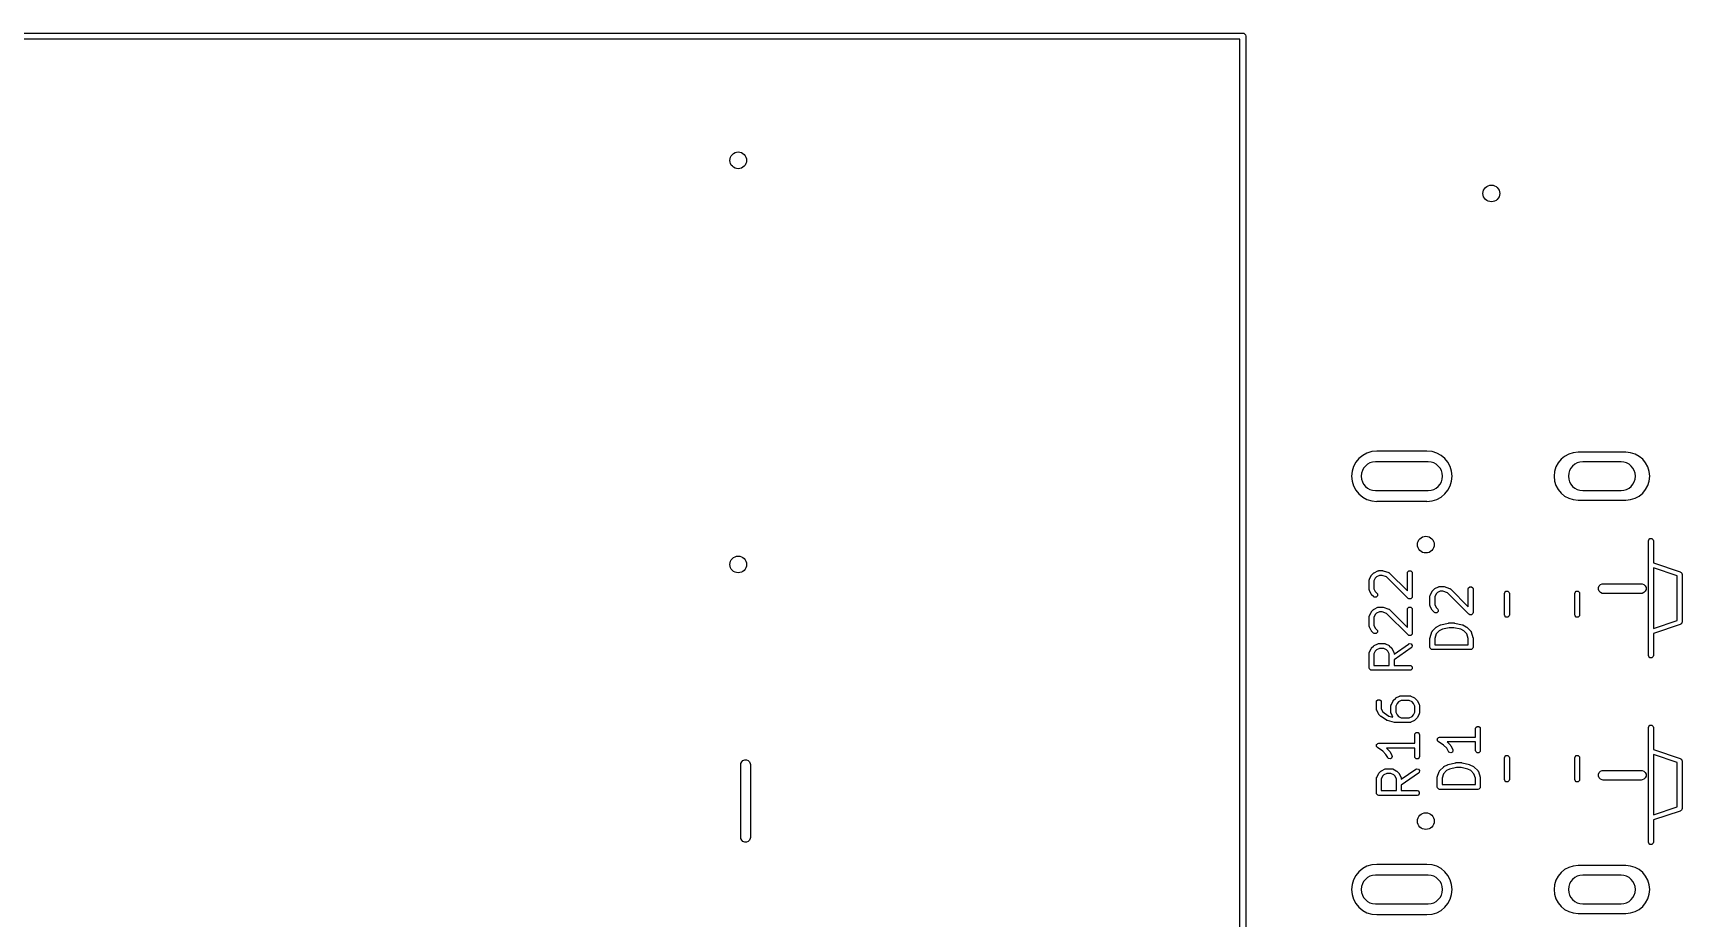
# Model space of a CAD drawing. Header units: inches. Extents: x 0 to 5.35, y 0.16 to 3.26.
# Drawn here: x 3.99 to 5.347, y 2.494 to 3.222 of the extents above; entities that cross this region are included whole.
import ezdxf

# ---------------------------------------------------------------- set-up
doc = ezdxf.new("R2010")
doc.units = ezdxf.units.IN
doc.header["$MEASUREMENT"] = 0
doc.layers.add('BLACK', color=250, linetype='CONTINUOUS')

msp = doc.modelspace()

# ---------------------------------------------------------------- linework, layer by layer
at = {"layer": 'BLACK', "linetype": 'CONTINUOUS'}
for p, q in [((2.6355, 3.222), (4.9855, 3.222)), ((4.983, 3.217), (2.638, 3.217)), ((4.983, 0.163), (4.983, 3.217)), ((4.9855, 3.222), (4.9864, 3.2218)), ((4.9864, 3.2218), (4.9878, 3.2205)), ((4.9878, 3.2205), (4.988, 3.2195)), ((4.988, 3.2195), (4.988, 0.1605)), ((5.137, 2.878), (5.0957, 2.878)), ((5.3006, 2.877), (5.2613, 2.877)), ((5.138, 2.8691), (5.0947, 2.8691)), ((5.2967, 2.8691), (5.2652, 2.8691)), ((5.0947, 2.8455), (5.138, 2.8455)), ((5.0957, 2.8367), (5.137, 2.8367)), ((5.2613, 2.8376), (5.3006, 2.8376)), ((5.2652, 2.8455), (5.2967, 2.8455)), ((5.3193, 2.8042), (5.3195, 2.8049)), ((5.3193, 2.7097), (5.3193, 2.8042)), ((5.3195, 2.8049), (5.3205, 2.806)), ((5.3205, 2.806), (5.3221, 2.806)), ((5.3221, 2.806), (5.3231, 2.8049)), ((5.3231, 2.8049), (5.3233, 2.8042)), ((5.3233, 2.8042), (5.3233, 2.7859)), ((5.3233, 2.7859), (5.3455, 2.7785)), ((5.0894, 2.7717), (5.0895, 2.772)), ((5.0894, 2.7716), (5.0895, 2.7717)), ((5.0895, 2.7717), (5.0894, 2.7717)), ((5.0894, 2.7641), (5.0894, 2.7716)), ((5.0895, 2.772), (5.0896, 2.7724)), ((5.0896, 2.7724), (5.0897, 2.7725)), ((5.0896, 2.7724), (5.0896, 2.7724)), ((5.0897, 2.7725), (5.0912, 2.7755)), ((5.0912, 2.7755), (5.0913, 2.7757)), ((5.0913, 2.7757), (5.0915, 2.776)), ((5.0915, 2.776), (5.093, 2.7775)), ((5.093, 2.7775), (5.0933, 2.7777)), ((5.0933, 2.7777), (5.0935, 2.7779)), ((5.0945, 2.7734), (5.0934, 2.7711)), ((5.0934, 2.7711), (5.0934, 2.7646)), ((5.0935, 2.7779), (5.0965, 2.7794)), ((5.0956, 2.7745), (5.0945, 2.7734)), ((5.0979, 2.7756), (5.0956, 2.7745)), ((5.0965, 2.7794), (5.0966, 2.7794)), ((5.0966, 2.7794), (5.0967, 2.7794)), ((5.0967, 2.7794), (5.097, 2.7795)), ((5.097, 2.7795), (5.0973, 2.7796)), ((5.0973, 2.7796), (5.0973, 2.7796)), ((5.0973, 2.7796), (5.0974, 2.7796)), ((5.0974, 2.7796), (5.1004, 2.7796)), ((5.1001, 2.7756), (5.0979, 2.7756)), ((5.1038, 2.7744), (5.1001, 2.7756)), ((5.1004, 2.7796), (5.1007, 2.7795)), ((5.1007, 2.7795), (5.101, 2.7795)), ((5.101, 2.7795), (5.1055, 2.778)), ((5.1215, 2.7567), (5.1038, 2.7744)), ((5.1055, 2.778), (5.1056, 2.7779)), ((5.1056, 2.7779), (5.1057, 2.7779)), ((5.1057, 2.7779), (5.1059, 2.7777)), ((5.1059, 2.7777), (5.1062, 2.7776)), ((5.1062, 2.7776), (5.1062, 2.7776)), ((5.1062, 2.7776), (5.1063, 2.7775)), ((5.1063, 2.7775), (5.1209, 2.7629)), ((5.1209, 2.7776), (5.1211, 2.7784)), ((5.1209, 2.7629), (5.1209, 2.7776)), ((5.1211, 2.7784), (5.1222, 2.7794)), ((5.1222, 2.7794), (5.1237, 2.7794)), ((5.1237, 2.7794), (5.1247, 2.7784)), ((5.1247, 2.7784), (5.1249, 2.7776)), ((5.1249, 2.7776), (5.1249, 2.7581)), ((5.2797, 2.7681), (5.2812, 2.7687)), ((5.2812, 2.7687), (5.2819, 2.7687)), ((5.2819, 2.7687), (5.3134, 2.7687)), ((5.3134, 2.7687), (5.3142, 2.7687)), ((5.3142, 2.7687), (5.3156, 2.7681)), ((5.343, 2.7752), (5.3233, 2.7818)), ((5.3233, 2.7818), (5.3233, 2.7321)), ((5.343, 2.7387), (5.343, 2.7752)), ((5.3455, 2.7785), (5.3456, 2.7784)), ((5.3456, 2.7784), (5.3457, 2.7784)), ((5.3457, 2.7784), (5.3457, 2.7784)), ((5.3457, 2.7784), (5.3462, 2.7781)), ((5.3462, 2.7781), (5.3464, 2.7777)), ((5.3464, 2.7777), (5.3467, 2.7774)), ((5.3467, 2.7774), (5.3468, 2.7768)), ((5.3468, 2.7768), (5.3469, 2.7768)), ((5.3469, 2.7768), (5.3469, 2.7767)), ((5.3469, 2.7767), (5.3469, 2.7766)), ((5.3469, 2.7766), (5.3469, 2.7372)), ((5.0895, 2.764), (5.0894, 2.7641)), ((5.0895, 2.7637), (5.0894, 2.764)), ((5.0894, 2.764), (5.0895, 2.764)), ((5.0896, 2.7634), (5.0895, 2.7637)), ((5.0896, 2.7633), (5.0896, 2.7634)), ((5.0897, 2.7632), (5.0896, 2.7633)), ((5.0912, 2.7602), (5.0897, 2.7632)), ((5.0913, 2.76), (5.0912, 2.7602)), ((5.0915, 2.7597), (5.0913, 2.76)), ((5.093, 2.7582), (5.0915, 2.7597)), ((5.0937, 2.7578), (5.093, 2.7582)), ((5.0934, 2.7646), (5.0945, 2.7623)), ((5.0952, 2.7578), (5.0937, 2.7578)), ((5.0945, 2.7623), (5.0958, 2.761)), ((5.0962, 2.7589), (5.0952, 2.7578)), ((5.0958, 2.761), (5.0962, 2.7604)), ((5.0962, 2.7604), (5.0962, 2.7589)), ((5.1222, 2.7563), (5.1215, 2.7567)), ((5.1237, 2.7563), (5.1222, 2.7563)), ((5.1247, 2.7574), (5.1237, 2.7563)), ((5.1249, 2.7581), (5.1247, 2.7574)), ((5.1395, 2.7587), (5.1396, 2.759)), ((5.1395, 2.7586), (5.1395, 2.7587)), ((5.1395, 2.7587), (5.1395, 2.7587)), ((5.1395, 2.7511), (5.1395, 2.7586)), ((5.1396, 2.759), (5.1397, 2.7594)), ((5.1397, 2.7595), (5.1412, 2.7625)), ((5.1397, 2.7594), (5.1397, 2.7595)), ((5.1397, 2.7594), (5.1397, 2.7594)), ((5.1412, 2.7625), (5.1414, 2.7627)), ((5.1414, 2.7627), (5.1416, 2.763)), ((5.1416, 2.763), (5.1431, 2.7645)), ((5.1431, 2.7645), (5.1433, 2.7647)), ((5.1433, 2.7647), (5.1436, 2.7649)), ((5.1446, 2.7604), (5.1434, 2.7581)), ((5.1434, 2.7581), (5.1434, 2.7516)), ((5.1436, 2.7649), (5.1466, 2.7664)), ((5.1456, 2.7615), (5.1446, 2.7604)), ((5.1479, 2.7626), (5.1456, 2.7615)), ((5.1466, 2.7664), (5.1467, 2.7664)), ((5.1467, 2.7664), (5.147, 2.7665)), ((5.1467, 2.7664), (5.1467, 2.7664)), ((5.147, 2.7665), (5.1473, 2.7666)), ((5.1473, 2.7666), (5.1474, 2.7666)), ((5.1474, 2.7666), (5.1475, 2.7666)), ((5.1475, 2.7666), (5.1505, 2.7666)), ((5.1502, 2.7626), (5.1479, 2.7626)), ((5.1539, 2.7614), (5.1502, 2.7626)), ((5.1505, 2.7666), (5.1508, 2.7665)), ((5.1508, 2.7665), (5.1511, 2.7665)), ((5.1511, 2.7665), (5.1556, 2.765)), ((5.1716, 2.7437), (5.1539, 2.7614)), ((5.1556, 2.765), (5.1557, 2.7649)), ((5.1557, 2.7649), (5.1557, 2.7649)), ((5.1557, 2.7649), (5.156, 2.7647)), ((5.156, 2.7647), (5.1563, 2.7646)), ((5.1563, 2.7646), (5.1563, 2.7646)), ((5.1563, 2.7646), (5.1564, 2.7645)), ((5.1564, 2.7645), (5.171, 2.7499)), ((5.171, 2.7646), (5.1712, 2.7654)), ((5.171, 2.7499), (5.171, 2.7646)), ((5.1712, 2.7654), (5.1722, 2.7664)), ((5.1722, 2.7664), (5.1737, 2.7664)), ((5.1737, 2.7664), (5.1748, 2.7654)), ((5.1748, 2.7654), (5.1749, 2.7646)), ((5.1749, 2.7646), (5.1749, 2.7451)), ((5.2008, 2.7609), (5.201, 2.7617)), ((5.2008, 2.7431), (5.2008, 2.7609)), ((5.201, 2.7617), (5.202, 2.7628)), ((5.202, 2.7628), (5.2035, 2.7628)), ((5.2035, 2.7628), (5.2046, 2.7617)), ((5.2046, 2.7617), (5.2048, 2.7609)), ((5.2048, 2.7609), (5.2048, 2.7431)), ((5.2587, 2.7609), (5.2589, 2.7617)), ((5.2587, 2.7431), (5.2587, 2.7609)), ((5.2589, 2.7617), (5.2599, 2.7628)), ((5.2599, 2.7628), (5.2614, 2.7628)), ((5.2614, 2.7628), (5.2625, 2.7617)), ((5.2625, 2.7617), (5.2626, 2.7609)), ((5.2626, 2.7609), (5.2626, 2.7431)), ((5.2781, 2.7656), (5.2787, 2.767)), ((5.2781, 2.764), (5.2781, 2.7656)), ((5.2787, 2.7626), (5.2781, 2.764)), ((5.2787, 2.767), (5.2797, 2.7681)), ((5.2797, 2.7615), (5.2787, 2.7626)), ((5.2812, 2.7609), (5.2797, 2.7615)), ((5.2819, 2.7609), (5.2812, 2.7609)), ((5.3134, 2.7609), (5.2819, 2.7609)), ((5.3142, 2.7609), (5.3134, 2.7609)), ((5.3156, 2.7615), (5.3142, 2.7609)), ((5.3156, 2.7681), (5.3167, 2.767)), ((5.3167, 2.7626), (5.3156, 2.7615)), ((5.3167, 2.767), (5.3173, 2.7656)), ((5.3173, 2.764), (5.3167, 2.7626)), ((5.3173, 2.7656), (5.3173, 2.764)), ((5.0894, 2.7417), (5.0895, 2.7421)), ((5.0894, 2.7416), (5.0895, 2.7417)), ((5.0895, 2.7417), (5.0894, 2.7417)), ((5.0894, 2.7341), (5.0894, 2.7416)), ((5.0895, 2.7421), (5.0896, 2.7424)), ((5.0896, 2.7424), (5.0897, 2.7425)), ((5.0896, 2.7424), (5.0896, 2.7424)), ((5.0897, 2.7425), (5.0912, 2.7455)), ((5.0912, 2.7455), (5.0913, 2.7457)), ((5.0913, 2.7457), (5.0915, 2.746)), ((5.0915, 2.746), (5.093, 2.7475)), ((5.093, 2.7475), (5.0933, 2.7477)), ((5.0933, 2.7477), (5.0935, 2.7479)), ((5.0945, 2.7434), (5.0934, 2.7411)), ((5.0934, 2.7411), (5.0934, 2.7346)), ((5.0935, 2.7479), (5.0965, 2.7494)), ((5.0956, 2.7445), (5.0945, 2.7434)), ((5.0979, 2.7456), (5.0956, 2.7445)), ((5.0965, 2.7494), (5.0966, 2.7494)), ((5.0966, 2.7494), (5.0967, 2.7494)), ((5.0967, 2.7494), (5.097, 2.7495)), ((5.097, 2.7495), (5.0973, 2.7496)), ((5.0973, 2.7496), (5.0973, 2.7496)), ((5.0973, 2.7496), (5.0974, 2.7496)), ((5.0974, 2.7496), (5.1004, 2.7496)), ((5.1001, 2.7456), (5.0979, 2.7456)), ((5.1038, 2.7444), (5.1001, 2.7456)), ((5.1004, 2.7496), (5.1007, 2.7495)), ((5.1007, 2.7495), (5.101, 2.7495)), ((5.101, 2.7495), (5.1055, 2.748)), ((5.1215, 2.7267), (5.1038, 2.7444)), ((5.1055, 2.748), (5.1056, 2.7479)), ((5.1056, 2.7479), (5.1057, 2.7479)), ((5.1057, 2.7479), (5.1059, 2.7478)), ((5.1059, 2.7478), (5.1062, 2.7476)), ((5.1062, 2.7476), (5.1062, 2.7476)), ((5.1062, 2.7476), (5.1063, 2.7475)), ((5.1063, 2.7475), (5.1209, 2.7329)), ((5.1209, 2.7476), (5.1211, 2.7484)), ((5.1209, 2.7329), (5.1209, 2.7476)), ((5.1211, 2.7484), (5.1222, 2.7494)), ((5.1222, 2.7494), (5.1237, 2.7494)), ((5.1237, 2.7494), (5.1247, 2.7484)), ((5.1247, 2.7484), (5.1249, 2.7476)), ((5.1249, 2.7476), (5.1249, 2.7281)), ((5.1395, 2.751), (5.1395, 2.7511)), ((5.1396, 2.7507), (5.1395, 2.751)), ((5.1395, 2.751), (5.1395, 2.751)), ((5.1397, 2.7504), (5.1396, 2.7507)), ((5.1397, 2.7503), (5.1397, 2.7504)), ((5.1397, 2.7502), (5.1397, 2.7503)), ((5.1412, 2.7472), (5.1397, 2.7502)), ((5.1414, 2.747), (5.1412, 2.7472)), ((5.1416, 2.7467), (5.1414, 2.747)), ((5.1431, 2.7452), (5.1416, 2.7467)), ((5.1437, 2.7448), (5.1431, 2.7452)), ((5.1434, 2.7516), (5.1446, 2.7493)), ((5.1452, 2.7448), (5.1437, 2.7448)), ((5.1446, 2.7493), (5.1459, 2.748)), ((5.1463, 2.7459), (5.1452, 2.7448)), ((5.1459, 2.748), (5.1463, 2.7474)), ((5.1463, 2.7474), (5.1463, 2.7459)), ((5.1722, 2.7433), (5.1716, 2.7437)), ((5.1737, 2.7433), (5.1722, 2.7433)), ((5.1748, 2.7444), (5.1737, 2.7433)), ((5.1749, 2.7451), (5.1748, 2.7444)), ((5.201, 2.7423), (5.2008, 2.7431)), ((5.202, 2.7412), (5.201, 2.7423)), ((5.2035, 2.7412), (5.202, 2.7412)), ((5.2046, 2.7423), (5.2035, 2.7412)), ((5.2048, 2.7431), (5.2046, 2.7423)), ((5.2589, 2.7423), (5.2587, 2.7431)), ((5.2599, 2.7412), (5.2589, 2.7423)), ((5.2614, 2.7412), (5.2599, 2.7412)), ((5.2625, 2.7423), (5.2614, 2.7412)), ((5.2626, 2.7431), (5.2625, 2.7423)), ((5.0895, 2.734), (5.0894, 2.7341)), ((5.0895, 2.7337), (5.0894, 2.734)), ((5.0894, 2.734), (5.0895, 2.734)), ((5.0896, 2.7334), (5.0895, 2.7337)), ((5.0896, 2.7333), (5.0896, 2.7334)), ((5.0897, 2.7332), (5.0896, 2.7333)), ((5.0912, 2.7302), (5.0897, 2.7332)), ((5.0913, 2.73), (5.0912, 2.7302)), ((5.0915, 2.7297), (5.0913, 2.73)), ((5.093, 2.7282), (5.0915, 2.7297)), ((5.0937, 2.7278), (5.093, 2.7282)), ((5.0934, 2.7346), (5.0945, 2.7323)), ((5.0952, 2.7278), (5.0937, 2.7278)), ((5.0945, 2.7323), (5.0958, 2.731)), ((5.0962, 2.7289), (5.0952, 2.7278)), ((5.0958, 2.731), (5.0962, 2.7304)), ((5.0962, 2.7304), (5.0962, 2.7289)), ((5.1249, 2.7281), (5.1247, 2.7274)), ((5.1396, 2.7247), (5.1411, 2.7292)), ((5.1411, 2.7292), (5.1412, 2.7293)), ((5.1412, 2.7294), (5.1413, 2.7296)), ((5.1412, 2.7293), (5.1412, 2.7294)), ((5.1413, 2.7296), (5.1415, 2.7299)), ((5.1415, 2.7299), (5.1416, 2.73)), ((5.1415, 2.7299), (5.1415, 2.7299)), ((5.1416, 2.73), (5.1446, 2.733)), ((5.1447, 2.7275), (5.1434, 2.7238)), ((5.1446, 2.733), (5.1448, 2.7332)), ((5.1471, 2.73), (5.1447, 2.7275)), ((5.1448, 2.7332), (5.1451, 2.7334)), ((5.1451, 2.7334), (5.1481, 2.7349)), ((5.1497, 2.7313), (5.1471, 2.73)), ((5.1481, 2.7349), (5.1483, 2.7349)), ((5.1483, 2.7349), (5.1485, 2.735)), ((5.1485, 2.735), (5.1545, 2.7365)), ((5.1552, 2.7326), (5.1497, 2.7313)), ((5.1545, 2.7365), (5.1547, 2.7365)), ((5.1547, 2.7365), (5.155, 2.7366)), ((5.155, 2.7366), (5.1595, 2.7366)), ((5.1592, 2.7326), (5.1552, 2.7326)), ((5.1648, 2.7313), (5.1592, 2.7326)), ((5.1595, 2.7366), (5.1597, 2.7365)), ((5.1597, 2.7365), (5.16, 2.7365)), ((5.16, 2.7365), (5.166, 2.735)), ((5.1673, 2.73), (5.1648, 2.7313)), ((5.166, 2.735), (5.1661, 2.7349)), ((5.1661, 2.7349), (5.1664, 2.7349)), ((5.1664, 2.7349), (5.1694, 2.7334)), ((5.1698, 2.7275), (5.1673, 2.73)), ((5.1694, 2.7334), (5.1696, 2.7332)), ((5.1696, 2.7332), (5.1699, 2.733)), ((5.171, 2.7238), (5.1698, 2.7275)), ((5.1699, 2.733), (5.1729, 2.73)), ((5.1729, 2.73), (5.1729, 2.7299)), ((5.1729, 2.7299), (5.173, 2.7299)), ((5.173, 2.7299), (5.1731, 2.7296)), ((5.1731, 2.7296), (5.1733, 2.7294)), ((5.1733, 2.7294), (5.1733, 2.7293)), ((5.1733, 2.7293), (5.1733, 2.7292)), ((5.1733, 2.7292), (5.1748, 2.7247)), ((5.3233, 2.7321), (5.343, 2.7387)), ((5.3455, 2.7354), (5.3233, 2.728)), ((5.3233, 2.728), (5.3233, 2.7097)), ((5.3456, 2.7354), (5.3455, 2.7354)), ((5.3457, 2.7354), (5.3456, 2.7354)), ((5.3462, 2.7358), (5.3457, 2.7355)), ((5.3457, 2.7355), (5.3457, 2.7354)), ((5.3464, 2.7362), (5.3462, 2.7358)), ((5.3467, 2.7365), (5.3464, 2.7362)), ((5.3468, 2.737), (5.3467, 2.7365)), ((5.3469, 2.7371), (5.3468, 2.737)), ((5.3469, 2.7372), (5.3469, 2.7371)), ((5.3469, 2.7371), (5.3469, 2.7371)), ((5.0897, 2.7125), (5.0912, 2.7155)), ((5.0912, 2.7155), (5.0913, 2.7157)), ((5.0913, 2.7157), (5.0915, 2.716)), ((5.0915, 2.716), (5.093, 2.7175)), ((5.093, 2.7175), (5.0933, 2.7177)), ((5.0933, 2.7177), (5.0935, 2.7179)), ((5.0935, 2.7179), (5.0965, 2.7194)), ((5.0956, 2.7145), (5.0945, 2.7134)), ((5.0979, 2.7156), (5.0956, 2.7145)), ((5.0965, 2.7194), (5.0966, 2.7194)), ((5.0966, 2.7194), (5.0967, 2.7194)), ((5.0967, 2.7194), (5.097, 2.7195)), ((5.097, 2.7195), (5.0973, 2.7196)), ((5.0973, 2.7196), (5.0973, 2.7196)), ((5.0973, 2.7196), (5.0974, 2.7196)), ((5.0974, 2.7196), (5.1019, 2.7196)), ((5.1014, 2.7156), (5.0979, 2.7156)), ((5.1037, 2.7145), (5.1014, 2.7156)), ((5.1019, 2.7196), (5.102, 2.7196)), ((5.102, 2.7196), (5.1021, 2.7196)), ((5.1021, 2.7196), (5.1024, 2.7195)), ((5.1024, 2.7195), (5.1027, 2.7194)), ((5.1027, 2.7194), (5.1027, 2.7194)), ((5.1027, 2.7194), (5.1028, 2.7194)), ((5.1028, 2.7194), (5.1058, 2.7179)), ((5.1048, 2.7134), (5.1037, 2.7145)), ((5.1058, 2.7179), (5.106, 2.7177)), ((5.106, 2.7177), (5.1063, 2.7175)), ((5.1063, 2.7175), (5.1078, 2.716)), ((5.1078, 2.716), (5.108, 2.7157)), ((5.108, 2.7157), (5.1082, 2.7155)), ((5.1082, 2.7155), (5.1097, 2.7125)), ((5.1099, 2.7109), (5.1218, 2.7192)), ((5.124, 2.716), (5.1099, 2.7061)), ((5.1222, 2.7263), (5.1215, 2.7267)), ((5.1218, 2.7192), (5.1225, 2.7195)), ((5.1237, 2.7263), (5.1222, 2.7263)), ((5.1225, 2.7195), (5.124, 2.7193)), ((5.1247, 2.7274), (5.1237, 2.7263)), ((5.124, 2.7193), (5.1248, 2.718)), ((5.1246, 2.7166), (5.124, 2.716)), ((5.1248, 2.718), (5.1246, 2.7166)), ((5.1395, 2.7241), (5.1396, 2.7244)), ((5.1395, 2.7166), (5.1395, 2.7241)), ((5.1397, 2.7159), (5.1395, 2.7166)), ((5.1396, 2.7244), (5.1396, 2.7247)), ((5.1407, 2.7148), (5.1397, 2.7159)), ((5.1415, 2.7146), (5.1407, 2.7148)), ((5.173, 2.7146), (5.1415, 2.7146)), ((5.1434, 2.7238), (5.1434, 2.7186)), ((5.1434, 2.7186), (5.171, 2.7186)), ((5.171, 2.7186), (5.171, 2.7238)), ((5.1737, 2.7148), (5.173, 2.7146)), ((5.1748, 2.7159), (5.1737, 2.7148)), ((5.1748, 2.7247), (5.1749, 2.7244)), ((5.1749, 2.7166), (5.1748, 2.7159)), ((5.1749, 2.7244), (5.1749, 2.7241)), ((5.1749, 2.7241), (5.1749, 2.7166)), ((5.0894, 2.7118), (5.0895, 2.7121)), ((5.0895, 2.7117), (5.0894, 2.7118)), ((5.0894, 2.7116), (5.0895, 2.7117)), ((5.0894, 2.6996), (5.0894, 2.7116)), ((5.0895, 2.7121), (5.0896, 2.7124)), ((5.0896, 2.7124), (5.0897, 2.7125)), ((5.0896, 2.7124), (5.0896, 2.7124)), ((5.0945, 2.7134), (5.0934, 2.7111)), ((5.0934, 2.7111), (5.0934, 2.7016)), ((5.0934, 2.7016), (5.1059, 2.7016)), ((5.1059, 2.7111), (5.1048, 2.7134)), ((5.1059, 2.7016), (5.1059, 2.7111)), ((5.1097, 2.7125), (5.1097, 2.7124)), ((5.1097, 2.7124), (5.1097, 2.7124)), ((5.1097, 2.7124), (5.1098, 2.7121)), ((5.1098, 2.7121), (5.1099, 2.7118)), ((5.1099, 2.7118), (5.1099, 2.7117)), ((5.1099, 2.7117), (5.1099, 2.7116)), ((5.1099, 2.7116), (5.1099, 2.7109)), ((5.1099, 2.7061), (5.1099, 2.7016)), ((5.1099, 2.7016), (5.1229, 2.7016)), ((5.1229, 2.7016), (5.1237, 2.7014)), ((5.1237, 2.7014), (5.1247, 2.7004)), ((5.1247, 2.7004), (5.1247, 2.6989)), ((5.3195, 2.7089), (5.3193, 2.7097)), ((5.3205, 2.7079), (5.3195, 2.7089)), ((5.3221, 2.7079), (5.3205, 2.7079)), ((5.3231, 2.7089), (5.3221, 2.7079)), ((5.3233, 2.7097), (5.3231, 2.7089)), ((5.0896, 2.6989), (5.0894, 2.6996)), ((5.0907, 2.6978), (5.0896, 2.6989)), ((5.0914, 2.6976), (5.0907, 2.6978)), ((5.1229, 2.6976), (5.0914, 2.6976)), ((5.1237, 2.6978), (5.1229, 2.6976)), ((5.1247, 2.6989), (5.1237, 2.6978)), ((5.0956, 2.6724), (5.0967, 2.6734)), ((5.0967, 2.6734), (5.0982, 2.6734)), ((5.0982, 2.6734), (5.0992, 2.6724)), ((5.1095, 2.673), (5.111, 2.6745)), ((5.111, 2.6745), (5.1113, 2.6747)), ((5.1113, 2.6747), (5.1115, 2.6749)), ((5.1115, 2.6749), (5.1145, 2.6764)), ((5.1145, 2.6764), (5.1146, 2.6764)), ((5.1146, 2.6764), (5.1147, 2.6764)), ((5.1147, 2.6764), (5.115, 2.6765)), ((5.115, 2.6765), (5.1153, 2.6766)), ((5.1153, 2.6766), (5.1153, 2.6766)), ((5.1153, 2.6766), (5.1154, 2.6766)), ((5.1154, 2.6766), (5.1229, 2.6766)), ((5.1229, 2.6766), (5.123, 2.6766)), ((5.123, 2.6766), (5.123, 2.6766)), ((5.123, 2.6766), (5.1234, 2.6765)), ((5.1234, 2.6765), (5.1237, 2.6764)), ((5.1237, 2.6764), (5.1237, 2.6764)), ((5.1237, 2.6764), (5.1238, 2.6764)), ((5.1238, 2.6764), (5.1268, 2.6749)), ((5.1268, 2.6749), (5.127, 2.6747)), ((5.127, 2.6747), (5.1273, 2.6745)), ((5.1273, 2.6745), (5.1288, 2.673)), ((5.0954, 2.6716), (5.0956, 2.6724)), ((5.0954, 2.6656), (5.0954, 2.6716)), ((5.0955, 2.6655), (5.0954, 2.6656)), ((5.0955, 2.6652), (5.0954, 2.6655)), ((5.0954, 2.6655), (5.0955, 2.6655)), ((5.0956, 2.6649), (5.0955, 2.6652)), ((5.0956, 2.6648), (5.0956, 2.6649)), ((5.0957, 2.6647), (5.0956, 2.6648)), ((5.0972, 2.6617), (5.0957, 2.6647)), ((5.0973, 2.6615), (5.0972, 2.6617)), ((5.0975, 2.6612), (5.0973, 2.6615)), ((5.099, 2.6597), (5.0975, 2.6612)), ((5.0992, 2.6596), (5.099, 2.6597)), ((5.0992, 2.6724), (5.0994, 2.6716)), ((5.0994, 2.6716), (5.0994, 2.6661)), ((5.0994, 2.6661), (5.1005, 2.6638)), ((5.1005, 2.6638), (5.1017, 2.6626)), ((5.1017, 2.6626), (5.1057, 2.6599)), ((5.1057, 2.6599), (5.109, 2.6591)), ((5.1074, 2.6687), (5.1075, 2.669)), ((5.1074, 2.6686), (5.1075, 2.6687)), ((5.1075, 2.6687), (5.1074, 2.6687)), ((5.1074, 2.6626), (5.1074, 2.6686)), ((5.1075, 2.6625), (5.1074, 2.6626)), ((5.1075, 2.6622), (5.1074, 2.6625)), ((5.1074, 2.6625), (5.1075, 2.6625)), ((5.1075, 2.669), (5.1076, 2.6694)), ((5.1076, 2.6619), (5.1075, 2.6622)), ((5.1076, 2.6694), (5.1077, 2.6695)), ((5.1076, 2.6694), (5.1076, 2.6694)), ((5.1076, 2.6618), (5.1076, 2.6619)), ((5.1077, 2.6617), (5.1076, 2.6618)), ((5.1077, 2.6695), (5.1092, 2.6725)), ((5.109, 2.6591), (5.1077, 2.6617)), ((5.1092, 2.6725), (5.1093, 2.6727)), ((5.1093, 2.6727), (5.1095, 2.673)), ((5.1125, 2.6704), (5.1114, 2.6681)), ((5.1114, 2.6681), (5.1114, 2.6631)), ((5.1114, 2.6631), (5.1125, 2.6608)), ((5.1136, 2.6715), (5.1125, 2.6704)), ((5.1125, 2.6608), (5.1136, 2.6597)), ((5.1159, 2.6726), (5.1136, 2.6715)), ((5.1136, 2.6597), (5.1159, 2.6586)), ((5.1224, 2.6726), (5.1159, 2.6726)), ((5.1247, 2.6715), (5.1224, 2.6726)), ((5.1224, 2.6586), (5.1247, 2.6597)), ((5.1258, 2.6704), (5.1247, 2.6715)), ((5.1247, 2.6597), (5.1258, 2.6608)), ((5.1269, 2.6681), (5.1258, 2.6704)), ((5.1258, 2.6608), (5.1269, 2.6631)), ((5.1269, 2.6631), (5.1269, 2.6681)), ((5.1288, 2.673), (5.129, 2.6727)), ((5.129, 2.6727), (5.1292, 2.6725)), ((5.1292, 2.6725), (5.1307, 2.6695)), ((5.1307, 2.6617), (5.1292, 2.6587)), ((5.1307, 2.6695), (5.1307, 2.6694)), ((5.1307, 2.6694), (5.1307, 2.6694)), ((5.1307, 2.6694), (5.1308, 2.669)), ((5.1308, 2.6622), (5.1307, 2.6619)), ((5.1307, 2.6619), (5.1307, 2.6618)), ((5.1307, 2.6618), (5.1307, 2.6617)), ((5.1308, 2.669), (5.1309, 2.6687)), ((5.1309, 2.6625), (5.1308, 2.6622)), ((5.1309, 2.6687), (5.1309, 2.6687)), ((5.1309, 2.6687), (5.1309, 2.6686)), ((5.1309, 2.6686), (5.1309, 2.6626)), ((5.1309, 2.6626), (5.1309, 2.6625)), ((5.1309, 2.6625), (5.1309, 2.6625)), ((5.0993, 2.6595), (5.0992, 2.6596)), ((5.1038, 2.6565), (5.0993, 2.6595)), ((5.1041, 2.6563), (5.1038, 2.6565)), ((5.1044, 2.6562), (5.1041, 2.6563)), ((5.1104, 2.6547), (5.1044, 2.6562)), ((5.1107, 2.6547), (5.1104, 2.6547)), ((5.1109, 2.6546), (5.1107, 2.6547)), ((5.1229, 2.6546), (5.1109, 2.6546)), ((5.1159, 2.6586), (5.1224, 2.6586)), ((5.123, 2.6547), (5.1229, 2.6546)), ((5.1234, 2.6547), (5.123, 2.6546)), ((5.123, 2.6546), (5.123, 2.6547)), ((5.1237, 2.6548), (5.1234, 2.6547)), ((5.1238, 2.6548), (5.1237, 2.6548)), ((5.1237, 2.6548), (5.1237, 2.6548)), ((5.1268, 2.6563), (5.1238, 2.6548)), ((5.127, 2.6565), (5.1268, 2.6563)), ((5.1273, 2.6567), (5.127, 2.6565)), ((5.1271, 2.6454), (5.1282, 2.6464)), ((5.1288, 2.6582), (5.1273, 2.6567)), ((5.1282, 2.6464), (5.1297, 2.6464)), ((5.129, 2.6585), (5.1288, 2.6582)), ((5.1292, 2.6587), (5.129, 2.6585)), ((5.1297, 2.6464), (5.1307, 2.6454)), ((5.1769, 2.6496), (5.1771, 2.6504)), ((5.1769, 2.6426), (5.1769, 2.6496)), ((5.1771, 2.6504), (5.1782, 2.6514)), ((5.1782, 2.6514), (5.1797, 2.6514)), ((5.1797, 2.6514), (5.1807, 2.6504)), ((5.1807, 2.6504), (5.1809, 2.6496)), ((5.1809, 2.6496), (5.1809, 2.6316)), ((5.3193, 2.6506), (5.3195, 2.6514)), ((5.3193, 2.5561), (5.3193, 2.6506)), ((5.3195, 2.6514), (5.3205, 2.6524)), ((5.3205, 2.6524), (5.3221, 2.6524)), ((5.3221, 2.6524), (5.3231, 2.6514)), ((5.3231, 2.6514), (5.3233, 2.6506)), ((5.3233, 2.6506), (5.3233, 2.6324)), ((5.0955, 2.636), (5.0956, 2.6362)), ((5.0956, 2.6354), (5.0955, 2.636)), ((5.0956, 2.6364), (5.096, 2.6368)), ((5.0956, 2.6362), (5.0956, 2.6364)), ((5.0956, 2.6349), (5.0956, 2.6354)), ((5.0957, 2.6347), (5.0956, 2.6349)), ((5.0958, 2.6345), (5.0957, 2.6347)), ((5.0963, 2.634), (5.0958, 2.6345)), ((5.096, 2.6368), (5.0963, 2.6372)), ((5.0963, 2.6372), (5.0965, 2.6373)), ((5.1007, 2.6311), (5.0963, 2.634)), ((5.0965, 2.6373), (5.0967, 2.6374)), ((5.0967, 2.6374), (5.0974, 2.6376)), ((5.0974, 2.6376), (5.1269, 2.6376)), ((5.1269, 2.6336), (5.1037, 2.6336)), ((5.1037, 2.6336), (5.1063, 2.631)), ((5.1269, 2.6446), (5.1271, 2.6454)), ((5.1269, 2.6376), (5.1269, 2.6446)), ((5.1269, 2.6266), (5.1269, 2.6336)), ((5.1307, 2.6454), (5.1309, 2.6446)), ((5.1309, 2.6446), (5.1309, 2.6266)), ((5.1455, 2.641), (5.1456, 2.6412)), ((5.1456, 2.6404), (5.1455, 2.641)), ((5.1456, 2.6414), (5.146, 2.6418)), ((5.1456, 2.6412), (5.1456, 2.6414)), ((5.1456, 2.6399), (5.1456, 2.6404)), ((5.1457, 2.6397), (5.1456, 2.6399)), ((5.1458, 2.6395), (5.1457, 2.6397)), ((5.1463, 2.639), (5.1458, 2.6395)), ((5.146, 2.6418), (5.1463, 2.6422)), ((5.1463, 2.6422), (5.1465, 2.6423)), ((5.1507, 2.6361), (5.1463, 2.639)), ((5.1465, 2.6423), (5.1467, 2.6424)), ((5.1467, 2.6424), (5.1474, 2.6426)), ((5.1474, 2.6426), (5.1769, 2.6426)), ((5.1533, 2.6334), (5.1507, 2.6361)), ((5.1547, 2.6307), (5.1533, 2.6334)), ((5.1769, 2.6386), (5.1537, 2.6386)), ((5.1537, 2.6386), (5.1563, 2.636)), ((5.1563, 2.636), (5.1565, 2.6357)), ((5.1565, 2.6357), (5.1567, 2.6355)), ((5.1567, 2.6355), (5.1582, 2.6325)), ((5.1769, 2.6316), (5.1769, 2.6386)), ((4.5724, 2.62), (4.5725, 2.6208)), ((4.5724, 2.56), (4.5724, 2.62)), ((4.5725, 2.6208), (4.5731, 2.6222)), ((4.5731, 2.6222), (4.5741, 2.6233)), ((4.5741, 2.6233), (4.5756, 2.6239)), ((4.5756, 2.6239), (4.5771, 2.6239)), ((4.5771, 2.6239), (4.5785, 2.6233)), ((4.5785, 2.6233), (4.5796, 2.6222)), ((4.5796, 2.6222), (4.5802, 2.6208)), ((4.5802, 2.6208), (4.5803, 2.62)), ((4.5803, 2.62), (4.5803, 2.56)), ((5.1033, 2.6284), (5.1007, 2.6311)), ((5.1047, 2.6257), (5.1033, 2.6284)), ((5.1051, 2.6251), (5.1047, 2.6257)), ((5.1066, 2.6246), (5.1051, 2.6251)), ((5.1063, 2.631), (5.1065, 2.6307)), ((5.1065, 2.6307), (5.1067, 2.6305)), ((5.1079, 2.6253), (5.1066, 2.6246)), ((5.1067, 2.6305), (5.1082, 2.6275)), ((5.1084, 2.6267), (5.1079, 2.6253)), ((5.1082, 2.6275), (5.1084, 2.6267)), ((5.1271, 2.6259), (5.1269, 2.6266)), ((5.1282, 2.6248), (5.1271, 2.6259)), ((5.1297, 2.6248), (5.1282, 2.6248)), ((5.1307, 2.6259), (5.1297, 2.6248)), ((5.1309, 2.6266), (5.1307, 2.6259)), ((5.151, 2.6184), (5.154, 2.6199)), ((5.154, 2.6199), (5.1542, 2.6199)), ((5.1542, 2.6199), (5.1544, 2.62)), ((5.1544, 2.62), (5.1604, 2.6215)), ((5.1551, 2.6301), (5.1547, 2.6307)), ((5.1566, 2.6296), (5.1551, 2.6301)), ((5.1579, 2.6303), (5.1566, 2.6296)), ((5.1584, 2.6317), (5.1579, 2.6303)), ((5.1582, 2.6325), (5.1584, 2.6317)), ((5.1604, 2.6215), (5.1607, 2.6215)), ((5.1607, 2.6215), (5.1609, 2.6216)), ((5.1609, 2.6216), (5.1654, 2.6216)), ((5.1654, 2.6216), (5.1656, 2.6215)), ((5.1656, 2.6215), (5.1659, 2.6215)), ((5.1659, 2.6215), (5.1719, 2.62)), ((5.1719, 2.62), (5.1721, 2.6199)), ((5.1721, 2.6199), (5.1723, 2.6199)), ((5.1723, 2.6199), (5.1753, 2.6184)), ((5.1771, 2.6309), (5.1769, 2.6316)), ((5.1782, 2.6298), (5.1771, 2.6309)), ((5.1797, 2.6298), (5.1782, 2.6298)), ((5.1807, 2.6309), (5.1797, 2.6298)), ((5.1809, 2.6316), (5.1807, 2.6309)), ((5.2008, 2.6256), (5.201, 2.6264)), ((5.2008, 2.6077), (5.2008, 2.6256)), ((5.201, 2.6264), (5.202, 2.6274)), ((5.202, 2.6274), (5.2035, 2.6274)), ((5.2035, 2.6274), (5.2046, 2.6264)), ((5.2046, 2.6264), (5.2048, 2.6256)), ((5.2048, 2.6256), (5.2048, 2.6077)), ((5.2587, 2.6256), (5.2589, 2.6264)), ((5.2587, 2.6077), (5.2587, 2.6256)), ((5.2589, 2.6264), (5.2599, 2.6274)), ((5.2599, 2.6274), (5.2614, 2.6274)), ((5.2614, 2.6274), (5.2625, 2.6264)), ((5.2625, 2.6264), (5.2626, 2.6256)), ((5.2626, 2.6256), (5.2626, 2.6077)), ((5.3233, 2.6324), (5.3455, 2.6249)), ((5.343, 2.6217), (5.3233, 2.6282)), ((5.3233, 2.6282), (5.3233, 2.5786)), ((5.343, 2.5851), (5.343, 2.6217)), ((5.3455, 2.6249), (5.3456, 2.6249)), ((5.3456, 2.6249), (5.3457, 2.6249)), ((5.3457, 2.6249), (5.3457, 2.6248)), ((5.3457, 2.6248), (5.3462, 2.6246)), ((5.3462, 2.6246), (5.3464, 2.6241)), ((5.3464, 2.6241), (5.3467, 2.6238)), ((5.3467, 2.6238), (5.3468, 2.6233)), ((5.3468, 2.6233), (5.3469, 2.6232)), ((5.3469, 2.6232), (5.3469, 2.6232)), ((5.3469, 2.6232), (5.3469, 2.6231)), ((5.3469, 2.6231), (5.3469, 2.5837)), ((5.0954, 2.6088), (5.0955, 2.6091)), ((5.0955, 2.6087), (5.0954, 2.6088)), ((5.0954, 2.6086), (5.0955, 2.6087)), ((5.0954, 2.5966), (5.0954, 2.6086)), ((5.0955, 2.6091), (5.0956, 2.6094)), ((5.0956, 2.6094), (5.0957, 2.6095)), ((5.0956, 2.6094), (5.0956, 2.6094)), ((5.0957, 2.6095), (5.0972, 2.6125)), ((5.0972, 2.6125), (5.0973, 2.6127)), ((5.0973, 2.6127), (5.0975, 2.613)), ((5.0975, 2.613), (5.099, 2.6145)), ((5.099, 2.6145), (5.0993, 2.6147)), ((5.0993, 2.6147), (5.0995, 2.6149)), ((5.1005, 2.6104), (5.0994, 2.6081)), ((5.0994, 2.6081), (5.0994, 2.5986)), ((5.0995, 2.6149), (5.1025, 2.6164)), ((5.1016, 2.6115), (5.1005, 2.6104)), ((5.1039, 2.6126), (5.1016, 2.6115)), ((5.1025, 2.6164), (5.1026, 2.6164)), ((5.1026, 2.6164), (5.1027, 2.6164)), ((5.1027, 2.6164), (5.103, 2.6165)), ((5.103, 2.6165), (5.1033, 2.6166)), ((5.1033, 2.6166), (5.1033, 2.6166)), ((5.1033, 2.6166), (5.1034, 2.6166)), ((5.1034, 2.6166), (5.1079, 2.6166)), ((5.1074, 2.6126), (5.1039, 2.6126)), ((5.1097, 2.6115), (5.1074, 2.6126)), ((5.1079, 2.6166), (5.108, 2.6166)), ((5.108, 2.6166), (5.1081, 2.6166)), ((5.1081, 2.6166), (5.1084, 2.6165)), ((5.1084, 2.6165), (5.1087, 2.6164)), ((5.1087, 2.6164), (5.1087, 2.6164)), ((5.1087, 2.6164), (5.1088, 2.6164)), ((5.1088, 2.6164), (5.1118, 2.6149)), ((5.1108, 2.6104), (5.1097, 2.6115)), ((5.1119, 2.6081), (5.1108, 2.6104)), ((5.1118, 2.6149), (5.112, 2.6147)), ((5.1119, 2.5986), (5.1119, 2.6081)), ((5.112, 2.6147), (5.1123, 2.6145)), ((5.1123, 2.6145), (5.1138, 2.613)), ((5.1138, 2.613), (5.114, 2.6127)), ((5.114, 2.6127), (5.1142, 2.6125)), ((5.1142, 2.6125), (5.1157, 2.6095)), ((5.1157, 2.6095), (5.1157, 2.6094)), ((5.1157, 2.6094), (5.1157, 2.6094)), ((5.1157, 2.6094), (5.1158, 2.6091)), ((5.1158, 2.6091), (5.1159, 2.6088)), ((5.1159, 2.6079), (5.1278, 2.6162)), ((5.13, 2.613), (5.1159, 2.6031)), ((5.1159, 2.6088), (5.1159, 2.6087)), ((5.1159, 2.6087), (5.1159, 2.6086)), ((5.1159, 2.6086), (5.1159, 2.6079)), ((5.1278, 2.6162), (5.1285, 2.6165)), ((5.1285, 2.6165), (5.13, 2.6163)), ((5.13, 2.6163), (5.1308, 2.615)), ((5.1306, 2.6136), (5.13, 2.613)), ((5.1308, 2.615), (5.1306, 2.6136)), ((5.1454, 2.6091), (5.1455, 2.6094)), ((5.1454, 2.6016), (5.1454, 2.6091)), ((5.1455, 2.6097), (5.147, 2.6142)), ((5.1455, 2.6094), (5.1455, 2.6097)), ((5.147, 2.6142), (5.1471, 2.6143)), ((5.1471, 2.6144), (5.1473, 2.6146)), ((5.1471, 2.6143), (5.1471, 2.6144)), ((5.1473, 2.6146), (5.1474, 2.6149)), ((5.1474, 2.6149), (5.1475, 2.6149)), ((5.1475, 2.615), (5.1505, 2.618)), ((5.1475, 2.6149), (5.1475, 2.615)), ((5.1506, 2.6125), (5.1494, 2.6088)), ((5.1494, 2.6088), (5.1494, 2.6036)), ((5.1505, 2.618), (5.1508, 2.6182)), ((5.1531, 2.615), (5.1506, 2.6125)), ((5.1508, 2.6182), (5.151, 2.6184)), ((5.1556, 2.6163), (5.1531, 2.615)), ((5.1612, 2.6176), (5.1556, 2.6163)), ((5.1652, 2.6176), (5.1612, 2.6176)), ((5.1707, 2.6163), (5.1652, 2.6176)), ((5.1732, 2.615), (5.1707, 2.6163)), ((5.1757, 2.6125), (5.1732, 2.615)), ((5.1753, 2.6184), (5.1755, 2.6182)), ((5.1755, 2.6182), (5.1758, 2.618)), ((5.1769, 2.6088), (5.1757, 2.6125)), ((5.1758, 2.618), (5.1788, 2.615)), ((5.1769, 2.6036), (5.1769, 2.6088)), ((5.1788, 2.615), (5.1789, 2.6149)), ((5.1789, 2.6149), (5.1789, 2.6149)), ((5.1789, 2.6149), (5.1791, 2.6146)), ((5.1791, 2.6146), (5.1792, 2.6144)), ((5.1792, 2.6144), (5.1792, 2.6143)), ((5.1792, 2.6143), (5.1793, 2.6142)), ((5.1793, 2.6142), (5.1808, 2.6097)), ((5.1808, 2.6097), (5.1808, 2.6094)), ((5.1808, 2.6094), (5.1809, 2.6091)), ((5.1809, 2.6091), (5.1809, 2.6016)), ((5.201, 2.607), (5.2008, 2.6077)), ((5.202, 2.6059), (5.201, 2.607)), ((5.2035, 2.6059), (5.202, 2.6059)), ((5.2046, 2.607), (5.2035, 2.6059)), ((5.2048, 2.6077), (5.2046, 2.607)), ((5.2589, 2.607), (5.2587, 2.6077)), ((5.2599, 2.6059), (5.2589, 2.607)), ((5.2614, 2.6059), (5.2599, 2.6059)), ((5.2625, 2.607), (5.2614, 2.6059)), ((5.2626, 2.6077), (5.2625, 2.607)), ((5.2781, 2.612), (5.2787, 2.6134)), ((5.2781, 2.6105), (5.2781, 2.612)), ((5.2787, 2.6091), (5.2781, 2.6105)), ((5.2787, 2.6134), (5.2797, 2.6145)), ((5.2797, 2.608), (5.2787, 2.6091)), ((5.2797, 2.6145), (5.2812, 2.6151)), ((5.2812, 2.6074), (5.2797, 2.608)), ((5.2812, 2.6151), (5.2819, 2.6152)), ((5.2819, 2.6073), (5.2812, 2.6074)), ((5.2819, 2.6152), (5.3134, 2.6152)), ((5.3134, 2.6073), (5.2819, 2.6073)), ((5.3134, 2.6152), (5.3142, 2.6151)), ((5.3142, 2.6074), (5.3134, 2.6073)), ((5.3142, 2.6151), (5.3156, 2.6145)), ((5.3156, 2.608), (5.3142, 2.6074)), ((5.3156, 2.6145), (5.3167, 2.6134)), ((5.3167, 2.6091), (5.3156, 2.608)), ((5.3167, 2.6134), (5.3173, 2.612)), ((5.3173, 2.6105), (5.3167, 2.6091)), ((5.3173, 2.612), (5.3173, 2.6105)), ((5.0956, 2.5959), (5.0954, 2.5966)), ((5.0967, 2.5948), (5.0956, 2.5959)), ((5.0974, 2.5946), (5.0967, 2.5948)), ((5.1289, 2.5946), (5.0974, 2.5946)), ((5.0994, 2.5986), (5.1119, 2.5986)), ((5.1159, 2.6031), (5.1159, 2.5986)), ((5.1159, 2.5986), (5.1289, 2.5986)), ((5.1289, 2.5986), (5.1297, 2.5984)), ((5.1297, 2.5948), (5.1289, 2.5946)), ((5.1297, 2.5984), (5.1307, 2.5974)), ((5.1307, 2.5959), (5.1297, 2.5948)), ((5.1307, 2.5974), (5.1307, 2.5959)), ((5.1456, 2.6009), (5.1454, 2.6016)), ((5.1467, 2.5998), (5.1456, 2.6009)), ((5.1474, 2.5996), (5.1467, 2.5998)), ((5.1789, 2.5996), (5.1474, 2.5996)), ((5.1494, 2.6036), (5.1769, 2.6036)), ((5.1797, 2.5998), (5.1789, 2.5996)), ((5.1807, 2.6009), (5.1797, 2.5998)), ((5.1809, 2.6016), (5.1807, 2.6009)), ((5.3233, 2.5786), (5.343, 2.5851)), ((5.3455, 2.5818), (5.3233, 2.5744)), ((5.3456, 2.5819), (5.3455, 2.5818)), ((5.3457, 2.5819), (5.3456, 2.5819)), ((5.3462, 2.5822), (5.3457, 2.5819)), ((5.3457, 2.5819), (5.3457, 2.5819)), ((5.3464, 2.5826), (5.3462, 2.5822)), ((5.3467, 2.5829), (5.3464, 2.5826)), ((5.3468, 2.5835), (5.3467, 2.5829)), ((5.3469, 2.5836), (5.3468, 2.5835)), ((5.3469, 2.5837), (5.3469, 2.5836)), ((5.3469, 2.5836), (5.3469, 2.5836)), ((5.3233, 2.5744), (5.3233, 2.5561)), ((4.5725, 2.5592), (4.5724, 2.56)), ((4.5731, 2.5578), (4.5725, 2.5592)), ((4.5741, 2.5567), (4.5731, 2.5578)), ((4.5756, 2.5561), (4.5741, 2.5567)), ((4.5771, 2.5561), (4.5756, 2.5561)), ((4.5785, 2.5567), (4.5771, 2.5561)), ((4.5796, 2.5578), (4.5785, 2.5567)), ((4.5802, 2.5592), (4.5796, 2.5578)), ((4.5803, 2.56), (4.5802, 2.5592)), ((5.3195, 2.5554), (5.3193, 2.5561)), ((5.3205, 2.5543), (5.3195, 2.5554)), ((5.3221, 2.5543), (5.3205, 2.5543)), ((5.3231, 2.5554), (5.3221, 2.5543)), ((5.3233, 2.5561), (5.3231, 2.5554)), ((5.137, 2.5378), (5.0957, 2.5378)), ((5.138, 2.529), (5.0947, 2.529)), ((5.3006, 2.5369), (5.2613, 2.5369)), ((5.2967, 2.529), (5.2652, 2.529)), ((5.0947, 2.5054), (5.138, 2.5054)), ((5.2613, 2.4975), (5.3006, 2.4975)), ((5.2652, 2.5054), (5.2967, 2.5054)), ((5.0957, 2.4965), (5.137, 2.4965))]:
    msp.add_line(p, q, dxfattribs=at)
at = {"layer": 'BLACK'}
for centre in [(4.5703, 3.1172), (4.5703, 3.1172), (5.19, 3.09), (5.19, 3.09), (5.1361, 2.801), (5.1361, 2.801), (4.5703, 2.7847), (4.5703, 2.7847), (5.1361, 2.5735), (5.1361, 2.5735)]:
    msp.add_circle(centre, 0.00689, dxfattribs=at)
for centre, radius, start, end in [((5.0957, 2.8573), 0.0207, 90, 270), ((5.137, 2.8573), 0.0207, 270, 450), ((5.2613, 2.8573), 0.0197, 90, 270), ((5.3006, 2.8573), 0.0197, 270, 450), ((5.0947, 2.8573), 0.0118, 90, 270), ((5.138, 2.8573), 0.0118, 270, 450), ((5.2652, 2.8573), 0.0118, 90, 270), ((5.2967, 2.8573), 0.0118, 270, 450), ((5.0957, 2.5172), 0.0207, 90, 270), ((5.137, 2.5172), 0.0207, 270, 450), ((5.0947, 2.5172), 0.0118, 90, 270), ((5.138, 2.5172), 0.0118, 270, 450), ((5.2613, 2.5172), 0.0197, 90, 270), ((5.2652, 2.5172), 0.0118, 90, 270), ((5.2967, 2.5172), 0.0118, 270, 450), ((5.3006, 2.5172), 0.0197, 270, 450)]:
    msp.add_arc(centre, radius, start, end, dxfattribs=at)

doc.saveas('drawing.dxf')
